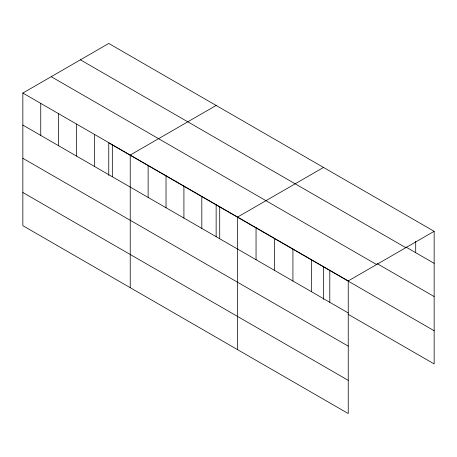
<?xml version="1.0" encoding="UTF-8"?>
<svg xmlns="http://www.w3.org/2000/svg" width="457" height="457" viewBox="0 0 457 457"><rect width="100%" height="100%" fill="white"/><g stroke="black" fill="none" stroke-linecap="round" stroke-linejoin="round"><path stroke-width="0.69" d="M22.85 93.057L348.24 280.918L348.24 413.545L22.85 225.684L22.85 93.057L108.76 43.455L434.15 231.316L434.15 363.943L348.103 314.267M216.138 105.447L130.228 155.049L130.228 287.676M323.516 167.445L237.606 217.046L237.606 349.674M348.24 280.918L434.15 231.316M405.879 247.026L434.15 263.346M80.409 59.821L405.799 247.683M376.991 263.546L434.15 296.547M51.201 76.685L376.591 264.552M434.15 330.748L108.76 142.887L108.76 175.391M22.85 125.087L348.24 312.948M22.85 158.282L348.24 346.143M22.85 192.488L348.24 380.35M415.71 241.313L415.71 252.704M329.8 270.27L329.8 302.306M323.516 266.877L323.516 299.381M311.36 259.627L311.36 291.657M292.926 248.979L292.926 281.015M274.486 238.337L274.486 270.367M256.046 227.689L256.046 259.719M219.708 206.713L219.708 238.743M216.138 204.879L216.138 236.692M201.817 196.379L201.817 228.409M183.92 186.045L183.92 218.08M166.022 175.717L166.022 207.746M148.125 165.383L148.125 197.413M112.331 144.715L112.331 176.75M94.433 134.387L94.433 166.417M76.542 124.053L76.542 156.083M58.645 113.719L58.645 145.754M40.747 103.385L40.747 135.421"/></g></svg>
